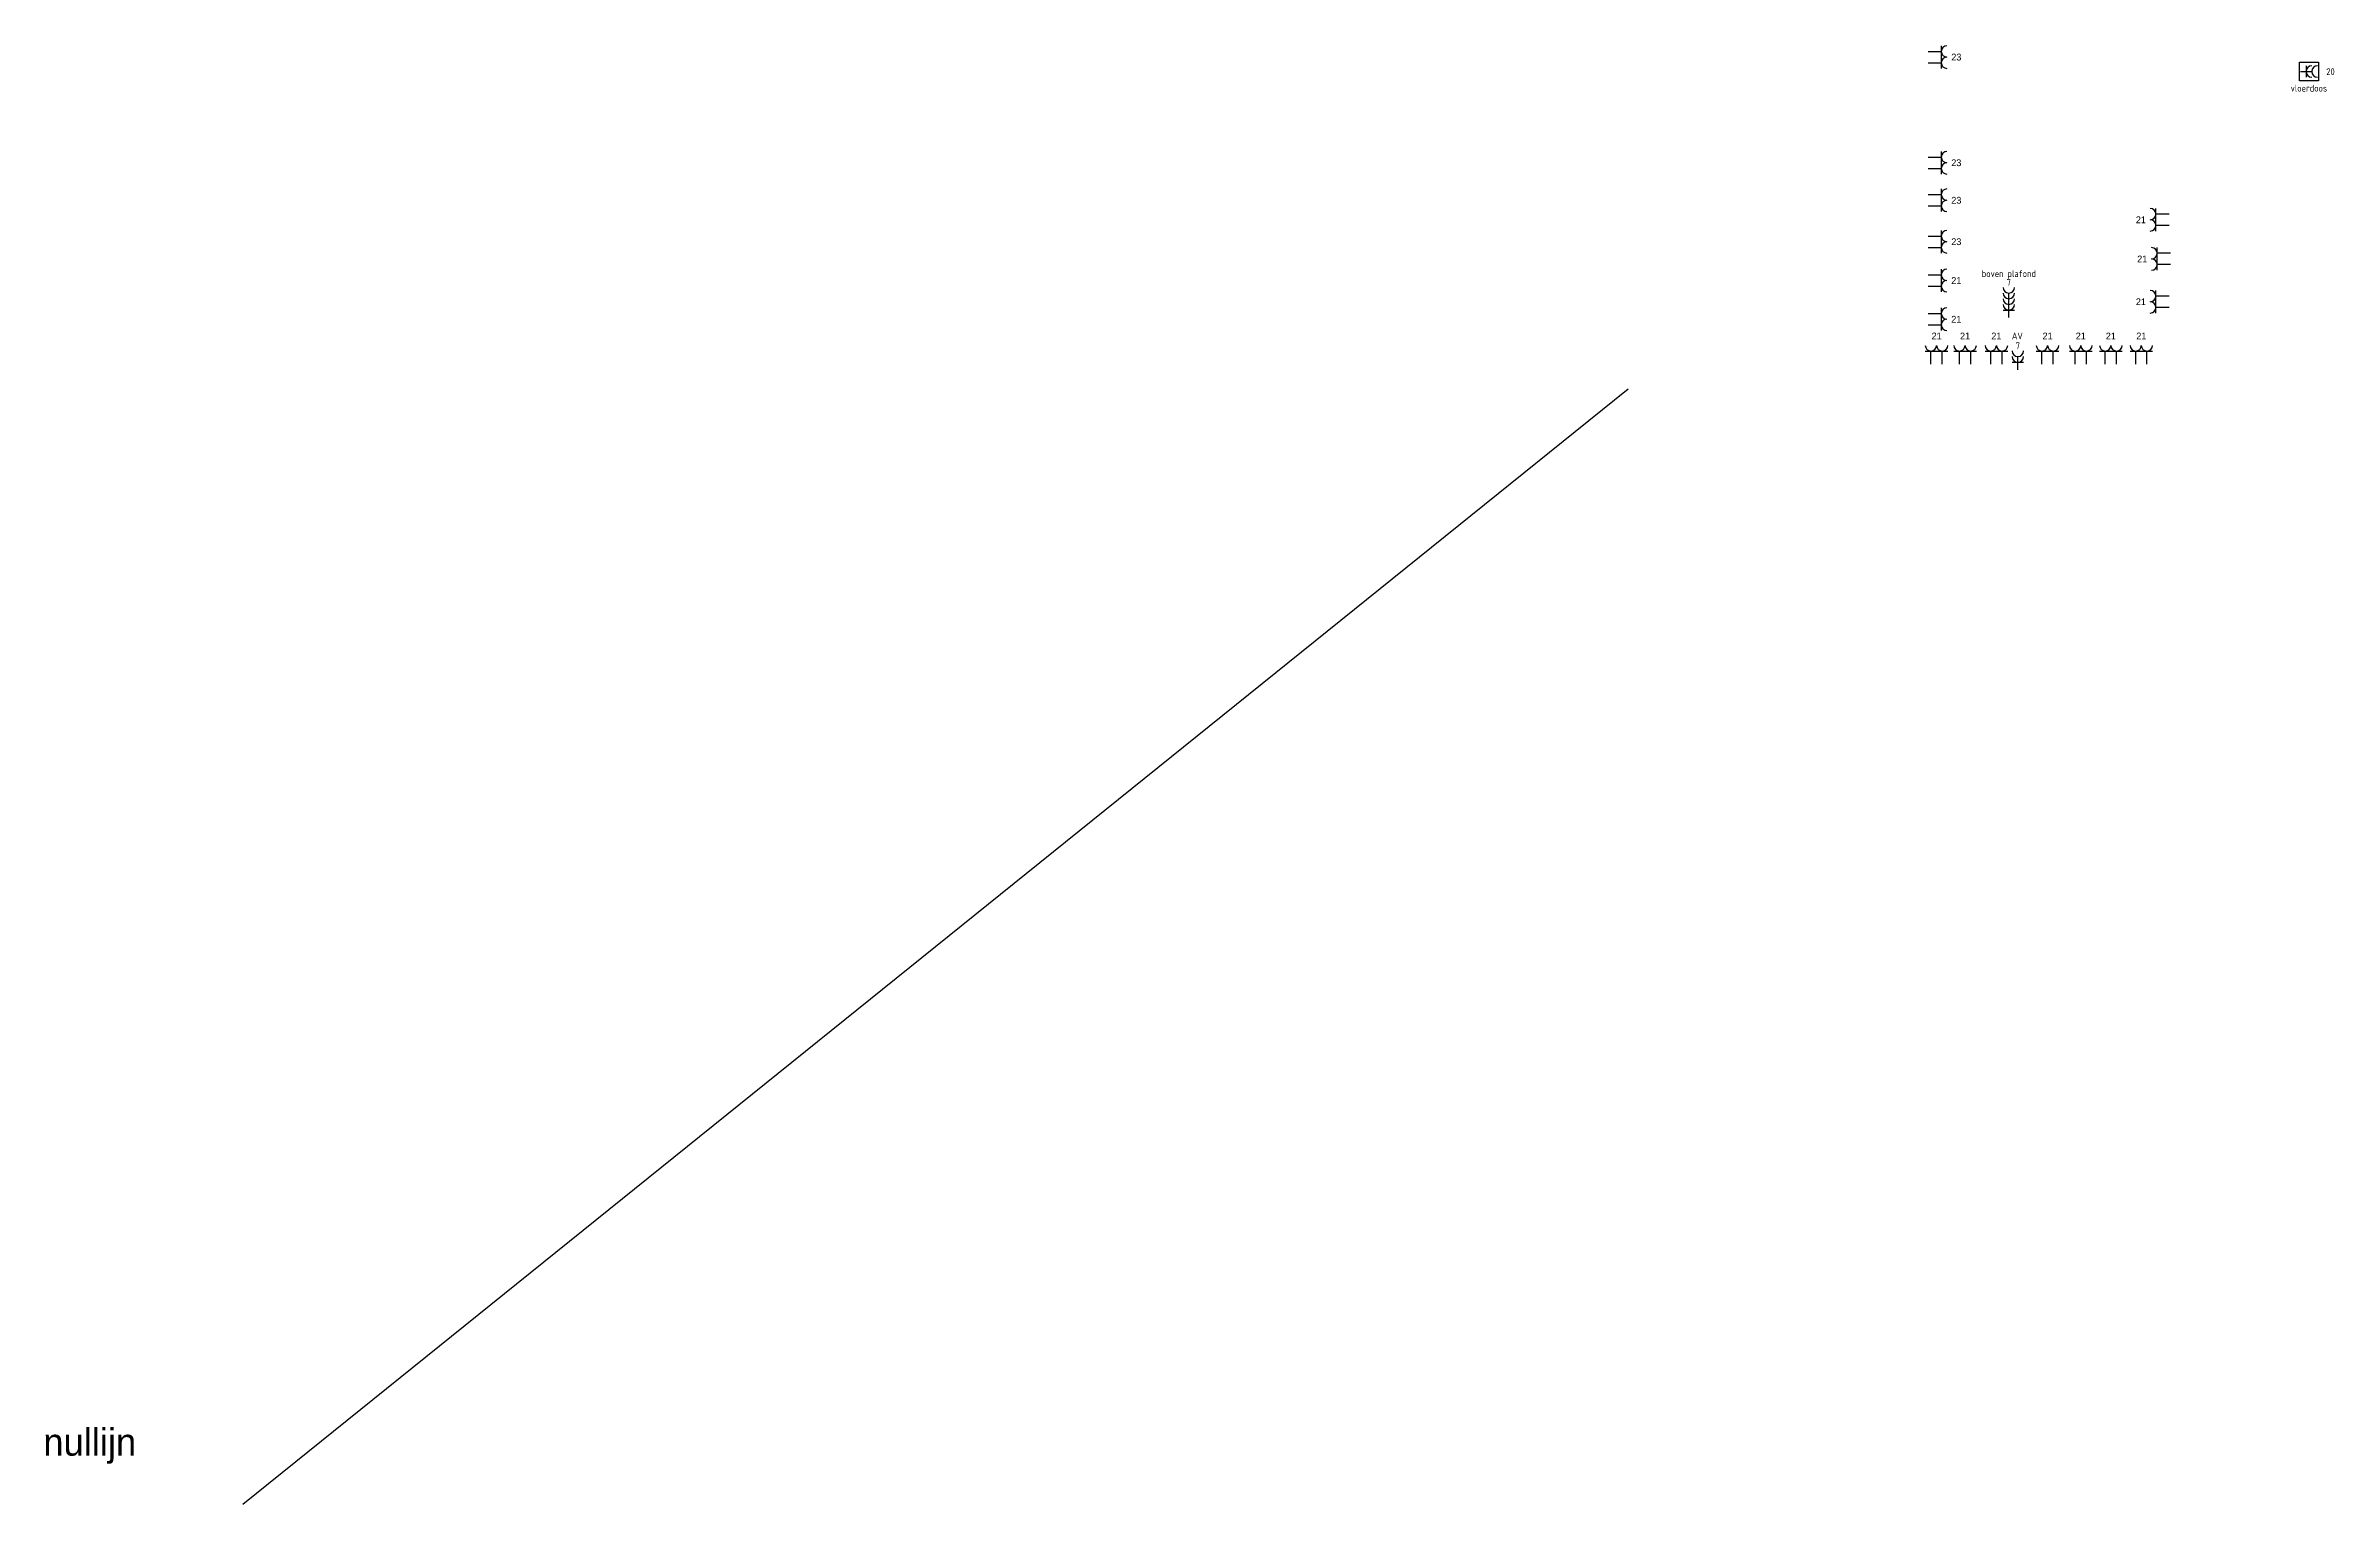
# Model space of a CAD drawing. Header units: millimetres. Extents: x -5226 to 109009, y 0 to 83782.
# Drawn here: x -5226 to 55490, y 0 to 38701 of the extents above; entities that cross this region are included whole.
import ezdxf
from ezdxf.enums import TextEntityAlignment as Align

# ---------------------------------------------------------------- set-up
doc = ezdxf.new("R2010")
doc.units = ezdxf.units.MM
doc.header["$LTSCALE"] = 100
doc.layers.add('BL$3----_VIEWPORT', color=7, linetype='Continuous', plot=False)
doc.layers.add('EL6222--', color=3, linetype='Continuous')
doc.styles.add('BURO-012', font='BUROFONT.shx', dxfattribs={"height": 120})
doc.styles.add('BURO-018', font='BUROFONT.shx', dxfattribs={"height": 180})
doc.styles.add('STABICAD-012', font='ISOCP.SHX', dxfattribs={"height": 1.2})
doc.styles.add('STABICAD-018', font='ISOCP.SHX', dxfattribs={"height": 1.8})

# ---------------------------------------------------------------- blocks, each defined once
blk = doc.blocks.new('E00126')
at = {"color": 0, "linetype": 'Continuous'}
for p, q in [((-3, 4.5), (3, 4.5)), ((-1.5, 1), (-1.5, 4.5)), ((1.5, 1), (1.5, 4.5))]:
    blk.add_line(p, q, dxfattribs=at)
for centre in [(-1.5, 6), (1.5, 6)]:
    blk.add_arc(centre, 1.5, 180, 0, dxfattribs=at)
at = {"color": 0, "linetype": 'Continuous', "style": 'BURO-018'}
for tag in ['CIRCUIT', 'PANEL']:
    blk.add_attdef(tag, text='', height=1.8, dxfattribs=at).set_placement((0, 8.5), align=Align.MIDDLE)
at = {"color": 0, "linetype": 'Continuous', "style": 'BURO-018', "flags": 1}
for tag, p in [('POWERCODE', (13, 8.5)), ('ARTICLECODE', (0, 0))]:
    blk.add_attdef(tag, text='', height=1.8, dxfattribs=at).set_placement(p, align=Align.MIDDLE)
at = {"layer": 'EL6222--', "color": 1, "style": 'STABICAD-012', "flags": 1}
blk.add_attdef('SUBCIRCUIT', text='', height=1.8, rotation=180, dxfattribs=at).set_placement((986.88, 426.83), align=Align.MIDDLE)
blk = doc.blocks.new('111304R')
at = {"color": 0, "linetype": 'Continuous'}
for p, q in [((-2.5, 2.5), (2.5, 2.5)), ((-2.5, -2.5), (-2.5, 2.5)), ((0, -2.25), (0, 0.75)), ((2.5, 2.5), (2.5, -2.5)), ((2.5, -2.5), (-2.5, -2.5)), ((-1.5, -0.75), (1.5, -0.75))]:
    blk.add_line(p, q, dxfattribs=at)
for centre in [(0, 2.25), (0, 0.75)]:
    blk.add_arc(centre, 1.5, 180, 0, dxfattribs=at)
at = {"color": 0, "linetype": 'Continuous', "style": 'STABICAD-018'}
for tag, p in [('PANEL', (-0.12, 6.9)), ('CIRCUIT', (-0.12, 3.9)), ('SUBCIRCUIT', (4.38, 3.9)), ('ARTICLECODE', (0, -3.5))]:
    blk.add_attdef(tag, text='', height=1.8, dxfattribs=at).set_placement(p, align=Align.MIDDLE)
at = {"color": 0, "linetype": 'Continuous', "style": 'STABICAD-018', "flags": 1}
blk.add_attdef('POWERCODE', text='', height=1.8, dxfattribs=at).set_placement((12.88, 3.9), align=Align.MIDDLE)
blk = doc.blocks.new('111304A')
at = {"color": 0, "linetype": 'Continuous'}
for p, q in [((-1.5, 3), (1.5, 3)), ((0, 1), (0, 4.5))]:
    blk.add_line(p, q, dxfattribs=at)
for centre in [(0, 6), (0, 4.5)]:
    blk.add_arc(centre, 1.5, 180, 0, dxfattribs=at)
at = {"color": 0, "linetype": 'Continuous', "style": 'BURO-018'}
for tag, p in [('PANEL', (0, 11.5)), ('CIRCUIT', (0, 8.5))]:
    blk.add_attdef(tag, text='', height=1.8, dxfattribs=at).set_placement(p, align=Align.MIDDLE)
at = {"color": 0, "linetype": 'Continuous', "style": 'BURO-018', "flags": 1}
for tag, p in [('POWERCODE', (13, 8.5)), ('ARTICLECODE', (0, 0))]:
    blk.add_attdef(tag, text='', height=1.8, dxfattribs=at).set_placement(p, align=Align.MIDDLE)
at = {"layer": 'EL6222--', "color": 1, "style": 'STABICAD-012', "flags": 1}
blk.add_attdef('SUBCIRCUIT', text='', height=1.8, rotation=89.99996, dxfattribs=at).set_placement((740.24, 681.45), align=Align.MIDDLE)
blk = doc.blocks.new('111304C')
at = {"color": 0, "linetype": 'Continuous'}
for p, q in [((0, 1), (0, 7.5)), ((-1.5, 3), (1.5, 3))]:
    blk.add_line(p, q, dxfattribs=at)
for centre in [(0, 9), (0, 7.5), (0, 6), (0, 4.5)]:
    blk.add_arc(centre, 1.5, 180, 0, dxfattribs=at)
at = {"color": 0, "linetype": 'Continuous', "style": 'BURO-018'}
for tag, p in [('CIRCUIT', (0, 11.5)), ('PANEL', (0, 14.5))]:
    blk.add_attdef(tag, text='', height=1.8, dxfattribs=at).set_placement(p, align=Align.MIDDLE)
at = {"color": 0, "linetype": 'Continuous', "style": 'BURO-018', "flags": 1}
for tag, p in [('POWERCODE', (13, 11.5)), ('ARTICLECODE', (0, 0))]:
    blk.add_attdef(tag, text='', height=1.8, dxfattribs=at).set_placement(p, align=Align.MIDDLE)
at = {"layer": 'EL6222--', "color": 1, "style": 'STABICAD-012', "flags": 1}
blk.add_attdef('SUBCIRCUIT', text='', height=1.8, rotation=0.00008, dxfattribs=at).set_placement((913.93, 669.01), align=Align.MIDDLE)

msp = doc.modelspace()

# ---------------------------------------------------------------- linework, layer by layer
at = {"layer": 'BL$3----_VIEWPORT'}
msp.add_line((0, 0), (36758.55, 29601.57), dxfattribs=at)

# ---------------------------------------------------------------- block references
at = {"layer": 'EL6222--', "linetype": 'Continuous'}
ref = msp.add_blockref('E00126', (44613, 38401.37), dxfattribs=dict(at, xscale=100, yscale=100, zscale=100, rotation=270))
ref.add_attrib('CIRCUIT', '23', dxfattribs={"layer": '0', "color": 1, "linetype": 'Continuous', "height": 180, "style": 'BURO-018'}).set_placement((45463, 38401.37), align=Align.MIDDLE)
ref = msp.add_blockref('111304R', (54818.1, 38017.74), dxfattribs=dict(at, xscale=100, yscale=100, zscale=100, rotation=270))
ref.add_attrib('CIRCUIT', '20', dxfattribs={"layer": '0', "color": 1, "linetype": 'Continuous', "height": 180, "style": 'STABICAD-018'}).set_placement((55390.66, 38012.79), align=Align.MIDDLE)
ref.add_attrib('POWERCODE', 'vloerdoos', dxfattribs={"layer": '0', "color": 1, "linetype": 'Continuous', "height": 180, "style": 'STABICAD-018'}).set_placement((54818.1, 37575.54), align=Align.MIDDLE)
ref = msp.add_blockref('E00126', (44613, 35596.57), dxfattribs=dict(at, xscale=100, yscale=100, zscale=100, rotation=270))
ref.add_attrib('CIRCUIT', '23', dxfattribs={"layer": '0', "color": 1, "linetype": 'Continuous', "height": 180, "style": 'BURO-018'}).set_placement((45463, 35596.57), align=Align.MIDDLE)
ref = msp.add_blockref('E00126', (44613, 34601.62), dxfattribs=dict(at, xscale=100, yscale=100, zscale=100, rotation=270))
ref.add_attrib('CIRCUIT', '23', dxfattribs={"layer": '0', "color": 1, "linetype": 'Continuous', "height": 180, "style": 'BURO-018'}).set_placement((45463, 34601.62), align=Align.MIDDLE)
ref = msp.add_blockref('E00126', (51210, 34084.31), dxfattribs=dict(at, xscale=100, yscale=100, zscale=100, rotation=90.00000000000001))
ref.add_attrib('CIRCUIT', '21', dxfattribs={"layer": '0', "color": 1, "linetype": 'Continuous', "height": 180, "style": 'BURO-018'}).set_placement((50360, 34084.31), align=Align.MIDDLE)
ref = msp.add_blockref('E00126', (44613, 33502.08), dxfattribs=dict(at, xscale=100, yscale=100, zscale=100, rotation=270))
ref.add_attrib('CIRCUIT', '23', dxfattribs={"layer": '0', "color": 1, "linetype": 'Continuous', "height": 180, "style": 'BURO-018'}).set_placement((45463, 33502.08), align=Align.MIDDLE)
ref = msp.add_blockref('E00126', (51245.7, 33045.24), dxfattribs=dict(at, xscale=100, yscale=100, zscale=100, rotation=90.00000000000001))
ref.add_attrib('CIRCUIT', '21', dxfattribs={"layer": '0', "color": 1, "linetype": 'Continuous', "height": 180, "style": 'BURO-018'}).set_placement((50395.7, 33045.24), align=Align.MIDDLE)
ref = msp.add_blockref('E00126', (44613, 32472.55), dxfattribs=dict(at, xscale=100, yscale=100, zscale=100, rotation=270))
ref.add_attrib('CIRCUIT', '21', dxfattribs={"layer": '0', "color": 1, "linetype": 'Continuous', "height": 180, "style": 'BURO-018'}).set_placement((45463, 32472.55), align=Align.MIDDLE)
ref = msp.add_blockref('111304C', (46856.7, 31388.13), dxfattribs=dict(at, xscale=100, yscale=100, zscale=100))
ref.add_attrib('CIRCUIT', '7', dxfattribs={"layer": '0', "color": 1, "linetype": 'Continuous', "height": 180, "style": 'STABICAD-018'}).set_placement((46856.7, 32426.14), align=Align.MIDDLE)
ref.add_attrib('POWERCODE', 'boven plafond', dxfattribs={"layer": '0', "color": 1, "linetype": 'Continuous', "height": 180, "style": 'STABICAD-018'}).set_placement((46856.7, 32626.14), align=Align.MIDDLE)
ref = msp.add_blockref('E00126', (51210, 31909.81), dxfattribs=dict(at, xscale=100, yscale=100, zscale=100, rotation=90.00000000000001))
ref.add_attrib('CIRCUIT', '21', dxfattribs={"layer": '0', "color": 1, "linetype": 'Continuous', "height": 180, "style": 'BURO-018'}).set_placement((50360, 31909.81), align=Align.MIDDLE)
ref = msp.add_blockref('E00126', (44613, 31446.03), dxfattribs=dict(at, xscale=100, yscale=100, zscale=100, rotation=270))
ref.add_attrib('CIRCUIT', '21', dxfattribs={"layer": '0', "color": 1, "linetype": 'Continuous', "height": 180, "style": 'BURO-018'}).set_placement((45463, 31446.03), align=Align.MIDDLE)
ref = msp.add_blockref('E00126', (44940.77, 30151.56), dxfattribs=dict(at, xscale=100, yscale=100, zscale=100))
ref.add_attrib('CIRCUIT', '21', dxfattribs={"layer": '0', "color": 1, "linetype": 'Continuous', "height": 180, "style": 'BURO-018'}).set_placement((44940.77, 31001.56), align=Align.MIDDLE)
ref = msp.add_blockref('E00126', (45696.24, 30151.56), dxfattribs=dict(at, xscale=100, yscale=100, zscale=100))
ref.add_attrib('CIRCUIT', '21', dxfattribs={"layer": '0', "color": 1, "linetype": 'Continuous', "height": 180, "style": 'BURO-018'}).set_placement((45696.24, 31001.56), align=Align.MIDDLE)
ref = msp.add_blockref('E00126', (46525.71, 30151.56), dxfattribs=dict(at, xscale=100, yscale=100, zscale=100))
ref.add_attrib('CIRCUIT', '21', dxfattribs={"layer": '0', "color": 1, "linetype": 'Continuous', "height": 180, "style": 'BURO-018'}).set_placement((46525.71, 31001.56), align=Align.MIDDLE)
ref = msp.add_blockref('111304A', (47094.7, 30004.99), dxfattribs=dict(at, xscale=100, yscale=100, zscale=100))
ref.add_attrib('CIRCUIT', '7', dxfattribs={"layer": '0', "color": 1, "linetype": 'Continuous', "height": 180, "style": 'STABICAD-018'}).set_placement((47094.7, 30738.87), align=Align.MIDDLE)
ref.add_attrib('POWERCODE', 'AV', dxfattribs={"layer": '0', "color": 1, "linetype": 'Continuous', "height": 180, "style": 'STABICAD-018'}).set_placement((47084, 31002.67), align=Align.MIDDLE)
ref = msp.add_blockref('E00126', (47884.73, 30151.56), dxfattribs=dict(at, xscale=100, yscale=100, zscale=100))
ref.add_attrib('CIRCUIT', '21', dxfattribs={"layer": '0', "color": 1, "linetype": 'Continuous', "height": 180, "style": 'BURO-018'}).set_placement((47884.73, 31001.56), align=Align.MIDDLE)
ref = msp.add_blockref('E00126', (48766.04, 30151.56), dxfattribs=dict(at, xscale=100, yscale=100, zscale=100))
ref.add_attrib('CIRCUIT', '21', dxfattribs={"layer": '0', "color": 1, "linetype": 'Continuous', "height": 180, "style": 'BURO-018'}).set_placement((48766.04, 31001.56), align=Align.MIDDLE)
ref = msp.add_blockref('E00126', (49564.03, 30151.56), dxfattribs=dict(at, xscale=100, yscale=100, zscale=100))
ref.add_attrib('CIRCUIT', '21', dxfattribs={"layer": '0', "color": 1, "linetype": 'Continuous', "height": 180, "style": 'BURO-018'}).set_placement((49564.03, 31001.56), align=Align.MIDDLE)
ref = msp.add_blockref('E00126', (50371.71, 30151.56), dxfattribs=dict(at, xscale=100, yscale=100, zscale=100))
ref.add_attrib('CIRCUIT', '21', dxfattribs={"layer": '0', "color": 1, "linetype": 'Continuous', "height": 180, "style": 'BURO-018'}).set_placement((50371.71, 31001.56), align=Align.MIDDLE)

# ---------------------------------------------------------------- texts
at = {"layer": 'BL$3----_VIEWPORT', "insert": (-5289.81, 2009.42), "char_height": 720, "attachment_point": 1, "style": 'BURO-012'}
msp.add_mtext_dynamic_manual_height_columns('nullijn', width=1900.3536, gutter_width=600, heights=[0], dxfattribs=at)

doc.saveas('drawing.dxf')
